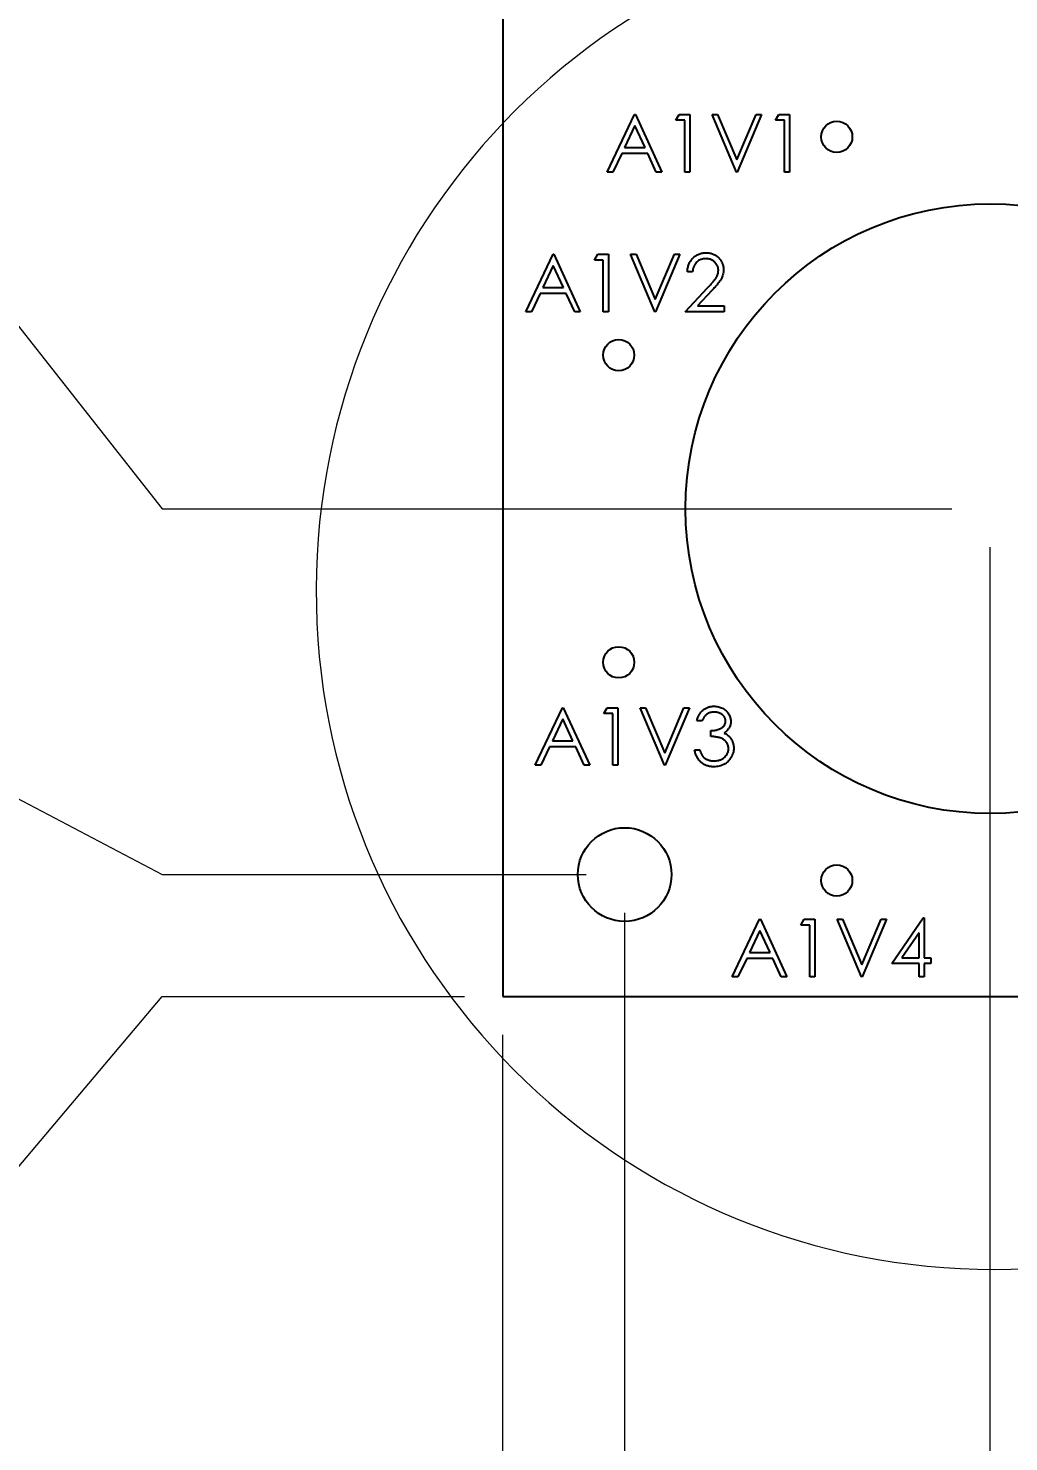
# Model space of a CAD drawing. Header units: millimetres. Extents: x 11 to 423, y -53 to 270.
# Drawn here: x 194.51 to 220.05, y 100.76 to 137.57 of the extents above; entities that cross this region are included whole.
import ezdxf

# ---------------------------------------------------------------- set-up
doc = ezdxf.new("R2010")
doc.units = ezdxf.units.MM
doc.styles.add('SLDTEXTSTYLE0', font='TXT', dxfattribs={"width": 0.605})
doc.dimstyles.new('SLDDIMSTYLE0', dxfattribs={"dimtxt": 3.175, "dimasz": 3.556, "dimexe": 0, "dimexo": 0.0625, "dimgap": 0.79375, "dimtad": 0, "dimtih": 1, "dimtoh": 1, "dimdec": 0, "dimrnd": 1e-09, "dimdsep": 46, "dimtxsty": 'SLDTEXTSTYLE0', "dimblk1": 'NONE', "dimblk2": 'NONE', "dimsah": 1, "dimcen": 0.09, "dimadec": 0, "dimazin": 2, "dimtfac": 1, "dimtdec": 0, "dimtofl": 0, "dimtmove": 0, "dimatfit": 3, "dimldrblk": 'NONE', "dimfxl": 1, "dimfrac": 2, "dimtolj": 1, "dimtzin": 12, "dimarcsym": 0})
doc.dimstyles.new('SLDDIMSTYLE1', dxfattribs={"dimtxt": 3.175, "dimasz": 3.556, "dimexe": 0, "dimexo": 0.0625, "dimgap": 0.79375, "dimtad": 0, "dimtih": 1, "dimtoh": 1, "dimrnd": 1e-09, "dimzin": 12, "dimdsep": 46, "dimtxsty": 'SLDTEXTSTYLE0', "dimblk1": 'NONE', "dimblk2": 'NONE', "dimsah": 1, "dimcen": 0.09, "dimadec": 0, "dimazin": 3, "dimtfac": 1, "dimtofl": 0, "dimtmove": 0, "dimatfit": 3, "dimldrblk": 'NONE', "dimfxl": 1, "dimfrac": 2, "dimtolj": 1, "dimtzin": 12, "dimarcsym": 0})
doc.dimstyles.new('SLDDIMSTYLE2', dxfattribs={"dimtxt": 3.175, "dimasz": 3.556, "dimexe": 0, "dimexo": 0.0625, "dimgap": 0.79375, "dimtad": 0, "dimtih": 1, "dimtoh": 1, "dimrnd": 1e-09, "dimzin": 4, "dimdsep": 46, "dimtxsty": 'SLDTEXTSTYLE0', "dimblk1": 'NONE', "dimblk2": 'NONE', "dimsah": 1, "dimcen": 0.09, "dimadec": 0, "dimazin": 1, "dimtfac": 1, "dimtofl": 0, "dimtmove": 0, "dimatfit": 3, "dimldrblk": 'NONE', "dimfxl": 1, "dimfrac": 2, "dimtolj": 1, "dimtzin": 12, "dimarcsym": 0})
doc.dimstyles.new('SLDDIMSTYLE3', dxfattribs={"dimtxt": 3.175, "dimasz": 3.556, "dimexe": 0, "dimexo": 0.0625, "dimgap": 0.79375, "dimtad": 0, "dimtih": 1, "dimtoh": 1, "dimrnd": 1e-09, "dimzin": 4, "dimdsep": 46, "dimtxsty": 'SLDTEXTSTYLE0', "dimblk1": 'NONE', "dimblk2": 'NONE', "dimsah": 1, "dimcen": 0.09, "dimadec": 0, "dimazin": 1, "dimtfac": 1, "dimtofl": 0, "dimtmove": 0, "dimatfit": 3, "dimldrblk": 'NONE', "dimfxl": 1, "dimfrac": 2, "dimtolj": 1, "dimtzin": 12, "dimarcsym": 0})

# ---------------------------------------------------------------- blocks, each defined once
blk = doc.blocks.new('_D')
at = {"color": 7, "linetype": 'Continuous', "lineweight": 18}
for p, q in [((206.87, 100.358), (206.87, 111.358)), ((200.169, 95.358), (206.87, 100.358)), ((200.169, 95.358), (200.169, 90.358)), ((200.173, 86.962), (200.173, 88.054)), ((200.173, 88.054), (205.046, 88.054)), ((205.046, 88.054), (205.046, 86.962)), ((200.173, 75.078), (200.173, 73.987)), ((205.046, 73.987), (205.046, 75.078)), ((200.173, 73.987), (205.046, 73.987))]:
    blk.add_line(p, q, dxfattribs=at)
at = {"color": 7, "linetype": 'Continuous', "lineweight": 18, "char_height": 3.175, "attachment_point": 1, "rotation": 90, "style": 'SLDTEXTSTYLE0'}
for s, insert in [('0mm', (195.353, 76.174)), ('.000in', (200.953, 75.078))]:
    blk.add_mtext(s, dxfattribs=dict(at, insert=insert))
blk = doc.blocks.new('_NONE')
blk = doc.blocks.new('_D_1')
at = {"color": 7, "linetype": 'Continuous', "lineweight": 18}
for p, q in [((210.045, 100.358), (210.045, 114.533)), ((213.166, 95.358), (210.045, 100.358)), ((213.166, 95.358), (213.166, 90.358)), ((213.17, 88.175), (213.17, 89.266)), ((213.17, 89.266), (218.043, 89.266)), ((218.043, 89.266), (218.043, 88.175)), ((213.17, 76.291), (213.17, 75.199)), ((218.043, 75.199), (218.043, 76.291)), ((213.17, 75.199), (218.043, 75.199))]:
    blk.add_line(p, q, dxfattribs=at)
at = {"color": 7, "linetype": 'Continuous', "lineweight": 18, "char_height": 3.175, "attachment_point": 1, "rotation": 90, "style": 'SLDTEXTSTYLE0'}
for s, insert in [('3.18mm', (208.35, 74.355)), ('.125in', (213.95, 76.291)), ('2X', (208.341, 67.559))]:
    blk.add_mtext(s, dxfattribs=dict(at, insert=insert))
blk = doc.blocks.new('_D_2')
at = {"color": 7, "linetype": 'Continuous', "lineweight": 18}
for p, q in [((219.57, 100.358), (219.57, 124.058)), ((225.923, 95.358), (219.57, 100.358)), ((225.923, 95.358), (225.923, 90.358)), ((225.928, 87.209), (225.928, 88.301)), ((225.928, 88.301), (230.8, 88.301)), ((230.8, 88.301), (230.8, 87.209)), ((225.928, 75.325), (225.928, 74.234)), ((230.8, 74.234), (230.8, 75.325)), ((225.928, 74.234), (230.8, 74.234))]:
    blk.add_line(p, q, dxfattribs=at)
at = {"color": 7, "linetype": 'Continuous', "lineweight": 18, "char_height": 3.175, "attachment_point": 1, "rotation": 90, "style": 'SLDTEXTSTYLE0'}
for s, insert in [('12.70mm', (221.107, 72.176)), ('.500in', (226.708, 75.325)), ('2X', (221.098, 65.628))]:
    blk.add_mtext(s, dxfattribs=dict(at, insert=insert))
blk = doc.blocks.new('_D_3')
at = {"color": 7, "linetype": 'Continuous', "lineweight": 18}
for p, q in [((229.095, 100.358), (229.095, 114.533)), ((237.723, 95.358), (229.095, 100.358)), ((237.723, 95.358), (237.723, 90.358)), ((237.728, 87.209), (237.728, 88.301)), ((237.728, 88.301), (242.601, 88.301)), ((242.601, 88.301), (242.601, 87.209)), ((237.728, 75.325), (237.728, 74.234)), ((242.601, 74.234), (242.601, 75.325)), ((237.728, 74.234), (242.601, 74.234))]:
    blk.add_line(p, q, dxfattribs=at)
at = {"color": 7, "linetype": 'Continuous', "lineweight": 18, "char_height": 3.175, "attachment_point": 1, "rotation": 90, "style": 'SLDTEXTSTYLE0'}
for s, insert in [('22.23mm', (232.907, 72.176)), ('.875in', (238.508, 75.325)), ('2X', (232.899, 65.628))]:
    blk.add_mtext(s, dxfattribs=dict(at, insert=insert))
blk = doc.blocks.new('_D_4')
at = {"color": 7, "linetype": 'Continuous', "lineweight": 18}
for p, q in [((192.992, 106.435), (197.992, 112.358)), ((197.992, 112.358), (205.87, 112.358)), ((172.712, 106.431), (171.62, 106.431)), ((171.62, 106.431), (171.62, 101.558)), ((184.596, 106.431), (185.687, 106.431)), ((185.687, 106.431), (185.687, 101.558)), ((192.992, 106.435), (187.992, 106.435)), ((171.62, 101.558), (172.712, 101.558)), ((185.687, 101.558), (184.596, 101.558))]:
    blk.add_line(p, q, dxfattribs=at)
at = {"color": 7, "linetype": 'Continuous', "lineweight": 18, "char_height": 3.175, "attachment_point": 1, "style": 'SLDTEXTSTYLE0'}
for s, insert in [('0mm', (173.808, 111.251)), ('.000in', (172.712, 105.651))]:
    blk.add_mtext(s, dxfattribs=dict(at, insert=insert))
blk = doc.blocks.new('_D_5')
at = {"color": 7, "linetype": 'Continuous', "lineweight": 18}
for p, q in [((173.925, 118.158), (172.833, 118.158)), ((172.833, 118.158), (172.833, 113.286)), ((185.809, 118.158), (186.9, 118.158)), ((186.9, 118.158), (186.9, 113.286)), ((192.992, 118.163), (187.992, 118.163)), ((192.992, 118.163), (197.992, 115.533)), ((197.992, 115.533), (209.045, 115.533)), ((172.833, 113.286), (173.925, 113.286)), ((186.9, 113.286), (185.809, 113.286))]:
    blk.add_line(p, q, dxfattribs=at)
at = {"color": 7, "linetype": 'Continuous', "lineweight": 18, "char_height": 3.175, "attachment_point": 1, "style": 'SLDTEXTSTYLE0'}
for s, insert in [('2X', (165.193, 122.987)), ('3.18mm', (171.989, 122.979)), ('.125in', (173.925, 117.378))]:
    blk.add_mtext(s, dxfattribs=dict(at, insert=insert))
blk = doc.blocks.new('_D_6')
at = {"color": 7, "linetype": 'Continuous', "lineweight": 18}
for p, q in [((171.746, 131.399), (170.655, 131.399)), ((170.655, 131.399), (170.655, 126.526)), ((183.63, 131.399), (184.722, 131.399)), ((184.722, 131.399), (184.722, 126.526)), ((192.992, 131.403), (187.992, 131.403)), ((192.992, 131.403), (197.992, 125.058)), ((170.655, 126.526), (171.746, 126.526)), ((184.722, 126.526), (183.63, 126.526)), ((197.992, 125.058), (218.57, 125.058))]:
    blk.add_line(p, q, dxfattribs=at)
at = {"color": 7, "linetype": 'Continuous', "lineweight": 18, "char_height": 3.175, "attachment_point": 1, "style": 'SLDTEXTSTYLE0'}
for s, insert in [('12.70mm', (168.598, 136.219)), ('.500in', (171.746, 130.619))]:
    blk.add_mtext(s, dxfattribs=dict(at, insert=insert))
blk = doc.blocks.new('_D_7')
at = {"color": 7, "linetype": 'Continuous', "lineweight": 18}
for p, q in [((171.499, 146.318), (170.408, 146.318)), ((170.408, 146.318), (170.408, 141.445)), ((185.809, 146.318), (186.9, 146.318)), ((186.9, 146.318), (186.9, 141.445)), ((192.992, 146.323), (187.992, 146.323)), ((192.992, 146.323), (197.992, 140.933)), ((170.408, 141.445), (171.499, 141.445)), ((186.9, 141.445), (185.809, 141.445)), ((197.992, 140.933), (209.045, 140.933))]:
    blk.add_line(p, q, dxfattribs=at)
at = {"color": 7, "linetype": 'Continuous', "lineweight": 18, "char_height": 3.175, "attachment_point": 1, "style": 'SLDTEXTSTYLE0'}
for s, insert in [('2X', (162.768, 151.147)), ('28.58mm', (169.563, 151.139)), ('1.125in', (171.499, 145.538))]:
    blk.add_mtext(s, dxfattribs=dict(at, insert=insert))
blk = doc.blocks.new('_D_8')
at = {"color": 7, "linetype": 'Continuous', "lineweight": 18}
for p, q in [((170.286, 157.64), (169.195, 157.64)), ((169.195, 157.64), (169.195, 152.767)), ((184.596, 157.64), (185.687, 157.64)), ((185.687, 157.64), (185.687, 152.767)), ((192.992, 157.644), (187.992, 157.644)), ((192.992, 157.644), (197.992, 150.458)), ((169.195, 152.767), (170.286, 152.767)), ((185.687, 152.767), (184.596, 152.767)), ((197.992, 150.458), (218.57, 150.458))]:
    blk.add_line(p, q, dxfattribs=at)
at = {"color": 7, "linetype": 'Continuous', "lineweight": 18, "char_height": 3.175, "attachment_point": 1, "style": 'SLDTEXTSTYLE0'}
for s, insert in [('38.10mm', (168.351, 162.46)), ('1.500in', (170.286, 156.86))]:
    blk.add_mtext(s, dxfattribs=dict(at, insert=insert))
blk = doc.blocks.new('_D_9')
at = {"color": 7, "linetype": 'Continuous', "lineweight": 18}
for p, q in [((171.499, 168.961), (170.408, 168.961)), ((170.408, 168.961), (170.408, 164.089)), ((185.809, 168.961), (186.9, 168.961)), ((186.9, 168.961), (186.9, 164.089)), ((192.992, 168.966), (187.992, 168.966)), ((192.992, 168.966), (197.992, 166.358)), ((197.992, 166.358), (213.77, 166.358)), ((170.408, 164.089), (171.499, 164.089)), ((186.9, 164.089), (185.809, 164.089))]:
    blk.add_line(p, q, dxfattribs=at)
at = {"color": 7, "linetype": 'Continuous', "lineweight": 18, "char_height": 3.175, "attachment_point": 1, "style": 'SLDTEXTSTYLE0'}
for s, insert in [('8X', (162.768, 173.791)), ('54.00mm', (169.563, 173.782)), ('2.126in', (171.499, 168.181))]:
    blk.add_mtext(s, dxfattribs=dict(at, insert=insert))

msp = doc.modelspace()

# ---------------------------------------------------------------- linework, layer by layer
at = {"color": 7, "linetype": 'Continuous', "lineweight": 25}
for p, q in [((206.86976, 167.35769), (206.86976, 112.35769)), ((209.59254, 133.82399), (210.30408, 135.32399)), ((210.30408, 135.32399), (210.32331, 135.32399)), ((210.32331, 135.32399), (211.01562, 133.82399)), ((211.381, 135.17014), (211.46904, 135.32399)), ((211.61177, 135.17014), (211.381, 135.17014)), ((211.46904, 135.32399), (211.74639, 135.32399)), ((211.61177, 133.82399), (211.61177, 135.17014)), ((211.74639, 135.32399), (211.74639, 133.82399)), ((212.32331, 135.32399), (212.46754, 135.32399)), ((212.95792, 133.82399), (212.32331, 135.32399)), ((212.46754, 135.32399), (212.96754, 134.1419)), ((212.96754, 134.1419), (213.46754, 135.32399)), ((213.61177, 135.32399), (212.97716, 133.82399)), ((213.46754, 135.32399), (213.61177, 135.32399)), ((213.97716, 135.17014), (214.0652, 135.32399)), ((214.20792, 135.17014), (213.97716, 135.17014)), ((214.0652, 135.32399), (214.34254, 135.32399)), ((214.20792, 133.82399), (214.20792, 135.17014)), ((214.34254, 135.32399), (214.34254, 133.82399)), ((210.31219, 135.03162), (210.04056, 134.4586)), ((210.57661, 134.4586), (210.31219, 135.03162)), ((210.04056, 134.4586), (210.57661, 134.4586)), ((209.96754, 134.30476), (209.73948, 133.82399)), ((210.64753, 134.30476), (209.96754, 134.30476)), ((210.86928, 133.82399), (210.64753, 134.30476)), ((209.73948, 133.82399), (209.59254, 133.82399)), ((211.01562, 133.82399), (210.86928, 133.82399)), ((211.74639, 133.82399), (211.61177, 133.82399)), ((212.97716, 133.82399), (212.95792, 133.82399)), ((214.34254, 133.82399), (214.20792, 133.82399)), ((207.46667, 130.18305), (208.17821, 131.68305)), ((208.18632, 131.39068), (207.91469, 130.81766)), ((208.17821, 131.68305), (208.19744, 131.68305)), ((208.45075, 130.81766), (208.18632, 131.39068)), ((208.19744, 131.68305), (208.88975, 130.18305)), ((209.25513, 131.5292), (209.34318, 131.68305)), ((209.4859, 131.5292), (209.25513, 131.5292)), ((209.34318, 131.68305), (209.62052, 131.68305)), ((209.4859, 130.18305), (209.4859, 131.5292)), ((209.62052, 131.68305), (209.62052, 130.18305)), ((210.19744, 131.68305), (210.34167, 131.68305)), ((210.83206, 130.18305), (210.19744, 131.68305)), ((210.34167, 131.68305), (210.84167, 130.50096)), ((210.84167, 130.50096), (211.34167, 131.68305)), ((211.4859, 131.68305), (210.85129, 130.18305)), ((211.34167, 131.68305), (211.4859, 131.68305)), ((211.81283, 131.22151), (211.67821, 131.22151)), ((207.84167, 130.66382), (207.61361, 130.18305)), ((208.52166, 130.66382), (207.84167, 130.66382)), ((207.91469, 130.81766), (208.45075, 130.81766)), ((208.74342, 130.18305), (208.52166, 130.66382)), ((211.62052, 130.18305), (212.20225, 130.80384)), ((212.31703, 130.73743), (211.94173, 130.33689)), ((211.94173, 130.33689), (212.63975, 130.33689)), ((212.63975, 130.33689), (212.63975, 130.18305)), ((207.61361, 130.18305), (207.46667, 130.18305)), ((208.88975, 130.18305), (208.74342, 130.18305)), ((209.62052, 130.18305), (209.4859, 130.18305)), ((210.85129, 130.18305), (210.83206, 130.18305)), ((212.63975, 130.18305), (211.62052, 130.18305)), ((207.7137, 118.37652), (208.42524, 119.87652)), ((208.42524, 119.87652), (208.44447, 119.87652)), ((208.44447, 119.87652), (209.13678, 118.37652)), ((209.50217, 119.72267), (209.59021, 119.87652)), ((209.73293, 119.72267), (209.50217, 119.72267)), ((209.59021, 119.87652), (209.86755, 119.87652)), ((209.73293, 118.37652), (209.73293, 119.72267)), ((209.86755, 119.87652), (209.86755, 118.37652)), ((210.44447, 119.87652), (210.5887, 119.87652)), ((211.07909, 118.37652), (210.44447, 119.87652)), ((210.5887, 119.87652), (211.0887, 118.69443)), ((211.0887, 118.69443), (211.5887, 119.87652)), ((211.73293, 119.87652), (211.09832, 118.37652)), ((211.5887, 119.87652), (211.73293, 119.87652)), ((208.43335, 119.58415), (208.16172, 119.01113)), ((208.69778, 119.01113), (208.43335, 119.58415)), ((212.05986, 119.53036), (211.92524, 119.53036)), ((212.29063, 119.12652), (212.29063, 119.28036)), ((208.16172, 119.01113), (208.69778, 119.01113)), ((208.0887, 118.85729), (207.86064, 118.37652)), ((208.76869, 118.85729), (208.0887, 118.85729)), ((208.99045, 118.37652), (208.76869, 118.85729)), ((211.86755, 118.78036), (212.00216, 118.78036)), ((207.86064, 118.37652), (207.7137, 118.37652)), ((209.13678, 118.37652), (208.99045, 118.37652)), ((209.86755, 118.37652), (209.73293, 118.37652)), ((211.09832, 118.37652), (211.07909, 118.37652)), ((212.8489, 112.86675), (213.56044, 114.36675)), ((213.56044, 114.36675), (213.57967, 114.36675)), ((213.57967, 114.36675), (214.27198, 112.86675)), ((214.63736, 114.2129), (214.7254, 114.36675)), ((214.86813, 114.2129), (214.63736, 114.2129)), ((214.7254, 114.36675), (215.00274, 114.36675)), ((214.86813, 112.86675), (214.86813, 114.2129)), ((215.00274, 114.36675), (215.00274, 112.86675)), ((215.57967, 114.36675), (215.7239, 114.36675)), ((216.21428, 112.86675), (215.57967, 114.36675)), ((215.7239, 114.36675), (216.2239, 113.18466)), ((216.2239, 113.18466), (216.7239, 114.36675)), ((216.86813, 114.36675), (216.23351, 112.86675)), ((216.7239, 114.36675), (216.86813, 114.36675)), ((217.00274, 113.2129), (217.82155, 114.40521)), ((217.82155, 114.40521), (217.8489, 114.40521)), ((217.8489, 114.40521), (217.8489, 113.36675)), ((213.56855, 114.07438), (213.29692, 113.50136)), ((213.83297, 113.50136), (213.56855, 114.07438)), ((217.71428, 114.01819), (217.26717, 113.36675)), ((217.71428, 113.36675), (217.71428, 114.01819)), ((213.29692, 113.50136), (213.83297, 113.50136)), ((217.26717, 113.36675), (217.71428, 113.36675)), ((217.8489, 113.36675), (218.02198, 113.36675)), ((218.02198, 113.36675), (218.02198, 113.2129)), ((213.2239, 113.34752), (212.99583, 112.86675)), ((213.90389, 113.34752), (213.2239, 113.34752)), ((214.12564, 112.86675), (213.90389, 113.34752)), ((217.71428, 113.2129), (217.00274, 113.2129)), ((217.71428, 112.86675), (217.71428, 113.2129)), ((217.8489, 113.2129), (217.8489, 112.86675)), ((218.02198, 113.2129), (217.8489, 113.2129)), ((212.99583, 112.86675), (212.8489, 112.86675)), ((214.27198, 112.86675), (214.12564, 112.86675)), ((215.00274, 112.86675), (214.86813, 112.86675)), ((216.23351, 112.86675), (216.21428, 112.86675)), ((217.8489, 112.86675), (217.71428, 112.86675)), ((206.86976, 112.35769), (232.26976, 112.35769))]:
    msp.add_line(p, q, dxfattribs=at)
for centre, radius in [((215.56976, 134.73769), 0.4064), ((219.56976, 125.05769), 7.9375), ((209.88976, 129.05769), 0.4064), ((209.88976, 121.05769), 0.4064), ((210.04476, 115.53269), 1.2192), ((215.56976, 115.37769), 0.4064)]:
    msp.add_circle(centre, radius, dxfattribs=at)
at = {"color": 7, "linetype": 'Continuous', "lineweight": 18}
msp.add_arc((219.67535, 122.91723), 17.66718, 6.63761, 355.891821, dxfattribs=at)
at = {"color": 7, "linetype": 'Continuous', "lineweight": 25}
for points, knots in [([(211.67821, 131.22151), (211.67909, 131.23937), (211.68081, 131.27444), (211.68888, 131.32558), (211.70043, 131.37446), (211.71675, 131.42069), (211.73703, 131.46468), (211.76134, 131.50625), (211.79014, 131.54525), (211.8228, 131.58131), (211.85827, 131.61439), (211.89654, 131.64295), (211.93676, 131.66709), (211.9788, 131.68727), (212.02315, 131.70241), (212.06938, 131.71365), (212.11771, 131.72041), (212.15065, 131.72114), (212.16739, 131.72151)], [0, 0, 0, 0, 0.06879079, 0.13510329, 0.19897867, 0.2619043, 0.32349497, 0.38519538, 0.44696924, 0.50976478, 0.57225057, 0.63340518, 0.69325116, 0.75258316, 0.81257927, 0.87327508, 0.93554994, 1, 1, 1, 1]), ([(212.16048, 131.56766), (212.14875, 131.56736), (212.12572, 131.56675), (212.09189, 131.56254), (212.05963, 131.55528), (212.02884, 131.54535), (211.99947, 131.53272), (211.97167, 131.517), (211.94551, 131.49823), (211.92092, 131.47696), (211.89826, 131.45327), (211.87835, 131.42687), (211.86096, 131.39823), (211.84578, 131.36743), (211.83346, 131.33419), (211.82404, 131.29864), (211.81659, 131.26091), (211.8141, 131.23486), (211.81283, 131.22151)], [0, 0, 0, 0, 0.06443867, 0.12654691, 0.18688715, 0.24587754, 0.30404088, 0.36219122, 0.42097593, 0.48066028, 0.54060027, 0.6006891, 0.66193579, 0.72444251, 0.78903839, 0.85631376, 0.92635203, 1, 1, 1, 1]), ([(212.4859, 131.26358), (212.48563, 131.27381), (212.48509, 131.29398), (212.48036, 131.32356), (212.47319, 131.35208), (212.46293, 131.37965), (212.44939, 131.40599), (212.4329, 131.43112), (212.41387, 131.45541), (212.39187, 131.47819), (212.36769, 131.49906), (212.34215, 131.51754), (212.31513, 131.53298), (212.28674, 131.54564), (212.25706, 131.55558), (212.22604, 131.56246), (212.19376, 131.56678), (212.17172, 131.56736), (212.16048, 131.56766)], [0, 0, 0, 0, 0.0619654, 0.12212191, 0.1809885, 0.23993322, 0.29990583, 0.35998885, 0.42177574, 0.48657583, 0.5515348, 0.61501754, 0.67725862, 0.73972996, 0.8030501, 0.86649513, 0.93197347, 1, 1, 1, 1]), ([(212.16739, 131.72151), (212.18384, 131.72112), (212.21616, 131.72037), (212.26333, 131.71387), (212.30824, 131.70369), (212.35079, 131.68941), (212.39065, 131.67022), (212.42811, 131.64717), (212.46363, 131.6205), (212.49561, 131.5891), (212.52497, 131.55559), (212.5503, 131.51981), (212.57199, 131.48285), (212.59007, 131.44444), (212.60338, 131.40421), (212.61349, 131.36275), (212.6192, 131.31962), (212.62007, 131.29043), (212.62052, 131.27559)], [0, 0, 0, 0, 0.06947546, 0.1365168, 0.20078882, 0.26382967, 0.32573502, 0.38729069, 0.44950922, 0.51296782, 0.57627522, 0.6375801, 0.69790261, 0.75717209, 0.81659853, 0.87665317, 0.93728964, 1, 1, 1, 1]), ([(212.20225, 130.80384), (212.21641, 130.81863), (212.24362, 130.84702), (212.2821, 130.88849), (212.31666, 130.92695), (212.34752, 130.96234), (212.37402, 130.99519), (212.39754, 131.02441), (212.41638, 131.05131), (212.43683, 131.08248), (212.45664, 131.12054), (212.47366, 131.16706), (212.48403, 131.21494), (212.48528, 131.2473), (212.4859, 131.26358)], [0, 0, 0, 0, 0.11080264, 0.2128292, 0.30610131, 0.39064732, 0.46692447, 0.53448104, 0.59358694, 0.644557, 0.73620045, 0.82502403, 0.91198558, 1, 1, 1, 1]), ([(212.62052, 131.27559), (212.61979, 131.2547), (212.61836, 131.21329), (212.60605, 131.15242), (212.58683, 131.09345), (212.56369, 131.04599), (212.54034, 131.00775), (212.5193, 130.97627), (212.49468, 130.94236), (212.4661, 130.90616), (212.43417, 130.86737), (212.39859, 130.82602), (212.3591, 130.78253), (212.33139, 130.75282), (212.31703, 130.73743)], [0, 0, 0, 0, 0.0987022, 0.19567231, 0.29242243, 0.39134254, 0.44446244, 0.50422878, 0.57035234, 0.64254575, 0.72228751, 0.80792112, 0.90046954, 1, 1, 1, 1]), ([(211.92524, 119.53036), (211.92889, 119.54546), (211.93602, 119.57498), (211.95089, 119.61716), (211.96709, 119.65707), (211.98654, 119.69397), (212.00776, 119.72859), (212.03207, 119.76017), (212.05835, 119.78949), (212.08742, 119.81551), (212.1179, 119.83907), (212.15023, 119.85916), (212.18375, 119.87644), (212.2187, 119.89068), (212.25519, 119.9014), (212.29287, 119.90918), (212.33186, 119.91424), (212.35832, 119.91473), (212.37176, 119.91498)], [0, 0, 0, 0, 0.07262535, 0.14197661, 0.20898493, 0.27395687, 0.33688935, 0.39874495, 0.46011589, 0.52082492, 0.58099446, 0.64015193, 0.69862245, 0.75727108, 0.81642669, 0.87625405, 0.93716529, 1, 1, 1, 1]), ([(212.37356, 119.76113), (212.35648, 119.76054), (212.32312, 119.75937), (212.27503, 119.74917), (212.23032, 119.73289), (212.19615, 119.71347), (212.17091, 119.69429), (212.15288, 119.67754), (212.13517, 119.65892), (212.11895, 119.6373), (212.10255, 119.61413), (212.08761, 119.58823), (212.0731, 119.56029), (212.06436, 119.54053), (212.05986, 119.53036)], [0, 0, 0, 0, 0.12271194, 0.23968496, 0.35181586, 0.46376613, 0.52081779, 0.57944829, 0.64060415, 0.70529751, 0.77363388, 0.84466938, 0.92005651, 1, 1, 1, 1]), ([(212.37176, 119.91498), (212.39133, 119.91439), (212.43006, 119.91322), (212.48696, 119.90254), (212.54183, 119.88564), (212.59407, 119.8623), (212.64259, 119.8335), (212.68576, 119.79923), (212.723, 119.76015), (212.75424, 119.71698), (212.7787, 119.67084), (212.79674, 119.62335), (212.80772, 119.57463), (212.80914, 119.54174), (212.80986, 119.52526)], [0, 0, 0, 0, 0.09025425, 0.17853979, 0.26609303, 0.35463098, 0.44188615, 0.52574692, 0.60811363, 0.69019727, 0.77082148, 0.84832618, 0.92401174, 1, 1, 1, 1]), ([(212.67524, 119.52586), (212.67506, 119.53369), (212.67471, 119.54927), (212.67026, 119.57204), (212.66356, 119.59411), (212.65435, 119.6154), (212.64203, 119.63574), (212.62729, 119.65532), (212.60973, 119.67403), (212.58961, 119.69146), (212.568, 119.70807), (212.54433, 119.72218), (212.51929, 119.73424), (212.49286, 119.74419), (212.46496, 119.75167), (212.43572, 119.75704), (212.40509, 119.7604), (212.38418, 119.76089), (212.37356, 119.76113)], [0, 0, 0, 0, 0.05527455, 0.10996609, 0.16324744, 0.21807619, 0.27330087, 0.3309093, 0.39099452, 0.45417595, 0.51886154, 0.58331053, 0.64851668, 0.71503089, 0.78250207, 0.85232269, 0.92492849, 1, 1, 1, 1]), ([(212.29063, 119.28036), (212.30918, 119.28068), (212.34553, 119.2813), (212.39863, 119.28876), (212.44941, 119.29908), (212.49673, 119.31488), (212.53987, 119.33324), (212.57729, 119.35461), (212.60848, 119.37836), (212.63327, 119.40486), (212.65193, 119.43328), (212.66557, 119.4629), (212.67363, 119.49398), (212.6747, 119.51519), (212.67524, 119.52586)], [0, 0, 0, 0, 0.11016555, 0.21578726, 0.31802743, 0.41757395, 0.51165049, 0.5961621, 0.67293453, 0.74366956, 0.810677, 0.87405896, 0.9366963, 1, 1, 1, 1]), ([(212.80986, 119.52526), (212.80936, 119.5094), (212.80838, 119.47836), (212.8001, 119.43305), (212.78615, 119.39035), (212.76684, 119.35007), (212.74183, 119.31247), (212.71155, 119.27747), (212.67576, 119.24492), (212.64864, 119.22626), (212.63468, 119.21666)], [0, 0, 0, 0, 0.128067549, 0.250608319, 0.370630166, 0.490072247, 0.610374764, 0.73431307, 0.863216504, 1, 1, 1, 1]), ([(212.75217, 118.80921), (212.75151, 118.82319), (212.7502, 118.85107), (212.74021, 118.89209), (212.72378, 118.93162), (212.70078, 118.96897), (212.67278, 119.00359), (212.64005, 119.03447), (212.60232, 119.05996), (212.5676, 119.07757), (212.53684, 119.08959), (212.51052, 119.09759), (212.48106, 119.10437), (212.4488, 119.11067), (212.41351, 119.11604), (212.37522, 119.12051), (212.33394, 119.12409), (212.30536, 119.12569), (212.29063, 119.12652)], [0, 0, 0, 0, 0.06690919, 0.13348544, 0.20103512, 0.27123434, 0.34287998, 0.41383613, 0.48597662, 0.56022956, 0.59988418, 0.64405484, 0.69189193, 0.74468752, 0.80149178, 0.8628577, 0.92932838, 1, 1, 1, 1]), ([(212.63468, 119.21666), (212.65063, 119.20896), (212.68225, 119.19369), (212.72534, 119.16375), (212.76446, 119.12919), (212.78628, 119.10221), (212.79724, 119.08866)], [0, 0, 0, 0, 0.2538796, 0.50300892, 0.75029108, 1, 1, 1, 1]), ([(212.79724, 119.08866), (212.80445, 119.07878), (212.81877, 119.05917), (212.83644, 119.02766), (212.85248, 118.99579), (212.86497, 118.96272), (212.87464, 118.92884), (212.88156, 118.89407), (212.88586, 118.8584), (212.88647, 118.83426), (212.88678, 118.82213)], [0, 0, 0, 0, 0.12813551, 0.25417271, 0.37811165, 0.50171226, 0.62398631, 0.74709561, 0.87287464, 1, 1, 1, 1]), ([(212.36785, 118.33806), (212.35181, 118.33843), (212.32026, 118.33916), (212.27387, 118.34417), (212.22959, 118.35331), (212.18736, 118.36561), (212.14714, 118.38121), (212.10905, 118.40063), (212.07287, 118.42348), (212.03893, 118.45002), (212.00723, 118.47971), (211.97862, 118.51308), (211.95262, 118.54951), (211.92993, 118.58942), (211.90952, 118.63229), (211.89273, 118.67868), (211.87795, 118.72818), (211.87108, 118.76267), (211.86755, 118.78036)], [0, 0, 0, 0, 0.06554117, 0.12896317, 0.19037714, 0.25009236, 0.30854843, 0.36639796, 0.42454219, 0.48317, 0.5422434, 0.60173935, 0.662506, 0.72485551, 0.78912783, 0.8563464, 0.92629523, 1, 1, 1, 1]), ([(212.00216, 118.78036), (212.00567, 118.76881), (212.01249, 118.74635), (212.02411, 118.71402), (212.03733, 118.68438), (212.05153, 118.65721), (212.06643, 118.63226), (212.08311, 118.61017), (212.10033, 118.58998), (212.1133, 118.5786), (212.11965, 118.57303)], [0, 0, 0, 0, 0.14977039, 0.29131641, 0.42596637, 0.55215957, 0.67152741, 0.78612163, 0.89532507, 1, 1, 1, 1]), ([(212.11965, 118.57303), (212.12805, 118.56656), (212.14482, 118.55363), (212.17215, 118.53713), (212.20089, 118.52283), (212.23167, 118.51191), (212.26382, 118.50266), (212.29786, 118.49661), (212.33349, 118.49246), (212.35782, 118.49209), (212.37025, 118.4919)], [0, 0, 0, 0, 0.1182713, 0.23617753, 0.35566293, 0.47590416, 0.60012734, 0.72860812, 0.86131348, 1, 1, 1, 1]), ([(212.88678, 118.82213), (212.88601, 118.80113), (212.88448, 118.75922), (212.87076, 118.6973), (212.8495, 118.63677), (212.8193, 118.57889), (212.7825, 118.52472), (212.73872, 118.47626), (212.68845, 118.4346), (212.63239, 118.3998), (212.57166, 118.37198), (212.5067, 118.35267), (212.43845, 118.34009), (212.39164, 118.33874), (212.36785, 118.33806)], [0, 0, 0, 0, 0.07964825, 0.15892168, 0.23961949, 0.32260943, 0.40603464, 0.4876021, 0.56968463, 0.65303615, 0.73743572, 0.82247782, 0.90974766, 1, 1, 1, 1]), ([(212.37025, 118.4919), (212.38429, 118.49217), (212.41174, 118.49268), (212.45179, 118.49743), (212.4899, 118.50434), (212.52563, 118.51502), (212.55945, 118.52821), (212.5909, 118.54477), (212.62039, 118.56421), (212.64753, 118.5863), (212.67193, 118.61048), (212.69342, 118.63577), (212.71169, 118.66206), (212.72643, 118.68951), (212.73806, 118.71799), (212.74598, 118.74759), (212.75149, 118.77806), (212.75194, 118.79877), (212.75217, 118.80921)], [0, 0, 0, 0, 0.07607174, 0.14875171, 0.21840279, 0.28575958, 0.35059802, 0.41496404, 0.47806934, 0.54176068, 0.60434986, 0.66407502, 0.72146362, 0.77758713, 0.83264445, 0.88784351, 0.94346034, 1, 1, 1, 1])]:
    msp.add_open_spline(points, degree=3, knots=knots, dxfattribs=at)

# ---------------------------------------------------------------- dimensions: what is measured, and where the dimension line sits
at = {"color": 7, "linetype": 'Continuous', "lineweight": 18}
for feature_location, offset, dtype, origin, text, dimstyle, picture, middle in [((214.76976, 166.35769), (-26.77824, 2.60805), 0, (206.86976, 112.35769), '8X <>', 'SLDDIMSTYLE2', '_D_9', (175.37971, 168.96574)), ((210.0447566095, 140.9326909672), (-22.0532380619, 5.389827396), 0, (206.8697566095, 112.3576909672), '2X <>', 'SLDDIMSTYLE1', '_D_7', (175.3797121549, 146.3225183632)), ((219.56976, 125.05769), (6.35341, -34.7), 1, (206.86976, 112.35769), '2X <>', 'SLDDIMSTYLE2', '_D_2', (225.92316, 77.99283)), ((210.0447566095, 115.5326909672), (-22.0532380619, 2.62998618), 0, (206.8697566095, 112.3576909672), '2X <>', 'SLDDIMSTYLE1', '_D_5', (176.5923854167, 118.1626771472)), ((210.0447566095, 115.5326909672), (3.1208720956, -25.175), 1, (206.8697566095, 112.3576909672), '2X <>', 'SLDDIMSTYLE1', '_D_1', (213.1656287051, 78.9585578363)), ((229.0947566095, 115.5326909672), (8.6286568496, -25.175), 1, (206.8697566095, 112.3576909672), '2X <>', 'SLDDIMSTYLE1', '_D_3', (237.7234134591, 77.9928294118))]:
    dim = msp.add_ordinate_dim(feature_location=feature_location, offset=offset, dtype=dtype, origin=origin, text=text, dimstyle=dimstyle, dxfattribs=at)
    dim.commit()
    dim.dimension.update_dxf_attribs({"geometry": picture, "text_midpoint": middle})
for feature_location, offset, dtype, origin, dimstyle, picture, middle in [((219.56976, 150.45769), (-31.57824, 7.18644), 0, (206.86976, 112.35769), 'SLDDIMSTYLE3', '_D_8', (177.44126, 157.64413)), ((219.56976, 125.05769), (-31.57824, 6.34542), 0, (206.86976, 112.35769), 'SLDDIMSTYLE3', '_D_6', (177.6882, 131.40311)), ((206.8697566095, 112.3576909672), (-18.8782380619, -5.922496079), 0, (206.8697566095, 112.3576909672), 'SLDDIMSTYLE0', '_D_4', (178.6539312655, 106.4351948882)), ((206.8697566095, 112.3576909672), (-6.7009827151, -22), 1, (206.8697566095, 112.3576909672), 'SLDDIMSTYLE0', '_D', (200.1687738944, 81.0201036851))]:
    dim = msp.add_ordinate_dim(feature_location=feature_location, offset=offset, dtype=dtype, origin=origin, dimstyle=dimstyle, dxfattribs=at)
    dim.commit()
    dim.dimension.update_dxf_attribs({"geometry": picture, "text_midpoint": middle})

doc.saveas('drawing.dxf')
